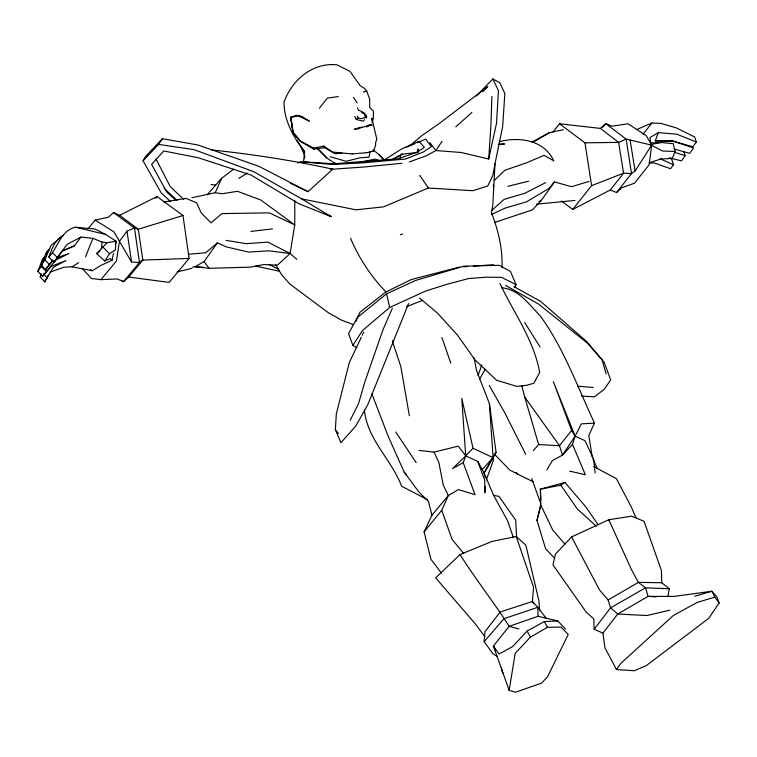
<?xml version="1.0" encoding="UTF-8"?>
<svg xmlns="http://www.w3.org/2000/svg" width="757" height="757" viewBox="0 0 757 757"><rect width="100%" height="100%" fill="white"/><g stroke="black" fill="none" stroke-linecap="round" stroke-linejoin="round"><path stroke-width="1.14" d="M294.804 200.719L294.766 224.952L290.12 253.491L277.365 265.243L264.117 264.515L250.245 267.164L209.112 268.29L194.899 266.738L192.6 267.126M371.801 120.401L371.857 118.149L376.806 139.174L375.548 142.969L375.633 145.193L373.485 151.097L366.511 152.772M491.899 96.499L490.943 125.321L488.7 159.008L461.155 152.498L435.852 150.548L426.513 155.696L409.3 161.96M476.361 96.025L492.845 78.955L499.781 82.731L504.853 93.527L502.648 126.599L494.983 163.881L492.845 204.806L491.482 212.831C498.286 230.137 502.771 249.157 502.023 267.798M408.562 303.633L367.703 404.91L355.771 426.011L340.953 442.684L335.37 429.73L336.335 413.805L349.308 362.575L361.326 337.272M357.105 116.218L358.458 117.96L360.9 118.726L365.489 117.486L366.615 117.865L366.643 116.483C365.111 113.361 361.808 111.005 358.449 110.248L357.531 107.863M497.311 656.461L492.968 653.793L484.139 641.643L484.991 631.603L500.263 611.94L532.37 601.55L537.858 607.265L546.213 618.422M304.465 158.364L304.664 156.16M485.398 486.363L484.811 492.883L484.783 480.43L477.818 461.477L465.725 455.932L458.297 446.119L434.073 452.128L419.018 450.396M303.453 162.604L304.664 151.807C293.593 137.395 284.045 120.902 284.026 102.195C291.823 80.062 312.509 62.329 336.912 64.799L349.999 71.338L360.162 85.702L364.259 88.228L366.691 90.972L369.643 99.139L369.7 107.39L373.409 111.203L373.362 118.31L372.047 122.681M101.324 248.703L102.1 242.098L92.874 238.323L80.99 237.045L67.051 244.416L53.823 262.338L48.874 257.049C51.864 248.779 55.185 239.42 63.626 235.209M369.946 151.712L369.094 157.163L360.067 157.778L346.195 161.298L330.222 156.784M509.177 690.412L515.167 653.357L530.458 637.082L547.415 627.373L560.975 627.051L568.233 634.461L547.642 676.588L541.69 683.088L515.536 692.201L509.177 690.412L493.403 646.005L509.177 626.342L538.047 616.283L557.824 620.977L565.451 629.039M667.901 596.573L669.33 588.795L661.741 582.748L638.369 582.379L608.136 599.979L610.577 607.843L617.769 614.022L646.942 615.526L669.879 610.161M494.983 163.881L492.788 175.577L487.735 185.995L472.765 190.707L428.367 188.01L383.496 206.85L355.932 209.831L301.608 198.845L253.633 171.631L194.199 149.687L158.667 144.398L143.045 160.739L161.194 192.903L170.685 201.712M50.009 272.151L64.127 267.193L72.152 266.833L92.297 270.741L100.832 265.442L112.045 260.247L113.455 253.51M115.338 244.539L116.048 241.171L105.639 234.443L95.127 229.078L75.473 227.232C60.446 230.743 58.09 247.558 48.874 257.049M417.268 152.99L418.129 148.911L417.325 152.043M488.7 159.008L496.516 123.325L498.466 90.708L492.845 78.955M399.923 158.724L400.869 154.428L418.271 152.28M554.37 557.966L545.589 548.674L536.978 520.39L540.716 504.853L540.366 489.164L564.949 482.446L585.71 506.755L598.077 524.648M536.978 520.39L540.81 505.695M43.802 257.692L42.562 259.017L37.85 271.366L42.42 276.39L51.419 266.294L65.973 260.588L53.596 267.06L44.654 281.888L40.263 277.005L41.219 273.958M546.866 469.813L552.373 460.644L562.479 455.118L572.491 444.359L575.121 436.155L581.376 423.863L594.519 423.116C577.553 386.978 563.974 348.684 540.432 316.123C529.275 304.683 518.923 289.193 501.522 287.755M40.263 277.005L41.228 274.053M478.017 375.642L481.802 364.893M486.344 479.749L493.413 460.265L493.034 456.755M655.297 140.84L658.268 132.664L676.758 134.178L696.289 141.956L692.882 146.792L672.282 140.972L655.297 140.84L672.935 141.048L693.497 147.937L689.674 153.33L674.373 149.091M463.218 462.697L465.725 455.932L473.021 448.267L461.77 398.296L465.725 455.932L452.629 468.545L463.218 462.697L475.027 494.652L458.392 489.59L448.314 495.542L431.954 515.205L424.109 531.887L430.951 559.338L441.586 573.238M85.56 256.784L92.874 238.323M37.85 271.366L41.152 266.436L46.622 252.526L47.956 251.012M658.268 132.664L649.941 137.604L650.812 142.893L661.202 142.496L673.304 143.735L675.064 151.447L672.33 158.402L660.672 159.055L648.938 162.859M53.066 260.389L45.316 269.833L41.446 265.073L46.697 251.901L49.688 248.873M41.446 265.073L44.9 259.793L50.974 245.419L61.421 236.894M392.344 308.317L382.938 329.834L365.006 381.462L358.534 403.595L350.226 420.192M191.833 197.738L215.243 192.713L221.602 178.33L233.705 169.133M424.109 531.887L441.747 510.284L448.314 495.542L443.205 484.915L438.88 462.555L434.073 452.128M355.752 321.602L359.963 312.225L385.928 291.947L411.363 279.522L459.688 267.051M362.281 335.228L363.701 332.153M594.519 423.116L588.814 435.445L592.192 456.821M479.38 379.408L485.265 369.246M485.152 477.468L484.092 472.993L496.062 452.279L489.391 403.528L476.626 370.703L474.071 358.033M44.654 281.888L48.401 275.075M513.36 537.631L507.663 520.863L493.592 495.343L484.092 472.993L496.062 452.279M514.315 287.66L516.075 284.613L510.407 271.422L499.365 265.319L463.644 266.18L415.574 280.469L386.59 293.811L357.332 317.505L348.532 333.638L352.876 345.419L356.755 347.737M143.045 160.739L145.505 156.519L162.386 138.701L198.05 145.022L258.847 166.294L308.023 191.672L332.73 169.19L363.871 167.023L401.958 163.285M561.41 200.974L572.737 209.443L610.303 189.969L616.529 192.543L631.546 173.552L635.104 170.968L651.682 145.136L646.251 135.654L627.998 123.779L611.893 126.201L605.666 123.628L600.386 128.397L559.518 123.779L552.989 132.011M352.876 345.419L362.442 330.563L389.656 307.474L425.699 291.038L446.734 284.348L468.801 278.519L486.306 277.194L501.475 277.336L516.075 284.613M107.059 242.685L96.641 253.604L104.788 261.014L109.519 253.699L115.357 249.924L116.048 241.171L107.059 242.685L102.1 242.098M158.667 144.398L162.386 138.701M442.041 141.332L435.852 150.548L429.9 142.647M719.15 602.969L708.713 618.365L646.241 665.63L634.281 670.73L616.472 669.567L604.928 647.774L602.913 633.098L617.769 614.022L648.039 596.393L673.938 596.431L711.807 591.264L716.87 596.771L719.15 602.969L714.835 597.103L711.807 591.264L694.812 596.204M683.647 151.391L685.189 155.62L681.518 160.844L669.235 157.882M616.472 669.567L620.854 663.35L673.37 615.46L697.235 602.421L714.835 597.103M203.519 267.306L194.899 266.738L204.04 261.61L217.382 242.883L226.39 246.896L248.599 252.1L268.763 250.832L290.12 253.491L296.791 259.32M42.42 276.39L55.886 259.982L68.934 253.5L56.699 257.872M494.472 222.501L532.464 209.831L541.018 200.681L554.54 181.926L571.45 186.695L589.05 181.434M45.316 269.833L52.829 259.992M100.918 279.636L117.401 278.973L123.457 281.689L128.681 277.053L169.152 282.408L189.08 258.44L182.995 215.508L138.285 229.229L134.481 227.989L126.996 231.15L119.426 241.369L116.455 260.995L100.918 279.636L91.446 278.548L82.891 269.17M53.823 262.338L62.017 251.305L74.281 245.893L80.99 237.045M671.317 158.279L673.569 164.789L670.551 168.726L654.114 162.925L649.61 163.133M602.913 633.098L594.16 629.256L610.577 607.843L645.513 587.801L669.33 588.795M319.426 108.213L327.327 98.088L338.332 96.593M364.42 119.701L363.256 121.186L356.263 119.474L354.778 116.493M602.809 127.252L605.666 123.628L626.115 139.099L651.682 145.136L649.203 164.676L634.603 183.137L621.819 187.774L616.529 192.543M610.303 189.969L623.588 173.164L618.63 142.382L600.386 128.397M572.737 209.443L591.596 185.664L623.588 173.164L631.546 173.552L626.115 139.099L618.63 142.382L584.981 142.827L559.518 123.779M643.1 134.103L651.928 123.013L661.116 123.457L676.275 127.886L694.699 136.989L696.289 141.956M595.134 472.936L593.668 459.244L584.981 440.678L575.121 436.155L553.358 381.727L571.601 430.44L559.489 445.684L538.643 444.577L533.278 450.67M155.526 198.334L157.002 196.555L182.995 215.508M87.85 228.974L95.25 220.098L108.327 217.25L113.55 212.603L119.615 215.329L138.285 229.229L142.818 260.096L128.681 277.053M484.139 641.643L503.944 618.696L537.858 607.265L538.047 616.283M554.54 181.926L548.693 188.625L526.427 201.864L505.231 208.08L491.804 214.354M207.229 194.719L221.602 178.33M484.092 472.993L482.181 469.633L493.11 457.682L489.391 403.528M557.824 620.977L544.387 621.535L527.09 631.092L512.593 646.629L499.043 654.001L493.403 646.005L495.457 650.197M661.741 582.748L661.429 570.513L644.037 521.28L631.575 516.198L608.789 519.737L571.62 536.902L555.401 554.19L552.97 564.873L586.098 612.006L593.81 618.923L594.16 629.256M482.843 91.597L487.659 86.658L439.618 123.24L421.611 135.768L410.001 145.656M494.245 180.535L504.891 170.259L526.607 162.755L544.188 155.308L553.783 160.9C544.34 140.168 519.51 136.402 499.488 141.654M539.58 610.066L538.956 600.926L525.85 545.172L516.198 536.476L491.88 541.454L460.029 554.55L435.644 577.837L476.002 624.695L484.868 636.703M455.799 126.845L471.866 112.452M491.984 210.219L504.048 199.413L524.781 193.281L545.75 182.569M217.382 242.883L205.573 252.847L188.55 254.229M96.641 253.604L99.962 250.86M356.263 119.474L358.458 117.96M540.895 500.159L540.366 489.164L560.842 485.199L564.949 482.446M72.152 266.833L78.614 262.651M384.196 159.992L401.835 148.826L419.066 141.247L424.355 147.407L416.889 152.337L397.737 158.838L333.761 163.786L304.797 161.903M238.71 178.434L247.407 173.107M533.704 141.805L549.563 132.617L563.331 129.731M393.224 159.263L402.383 154.012L392.296 159.472M532.048 142.004L549.563 132.617M119.615 215.329L157.002 196.555M104.788 261.014L110.03 258.61L112.045 260.247M636.4 129.674L651.928 123.013M406.14 147.426L409.405 146.044M411.571 145.126L414.836 143.745M417.003 142.818L425.689 139.137L431.358 146.593L423.371 152.006L405.44 159.046L363.729 162.783L332.332 164.496L300.841 161.705L297.567 162.954M62.528 250.69L74.281 245.893M406.528 306.708L422.728 300.292M400.377 234.793L402.573 233.97M538.908 201.428L541.018 200.681M361.818 127.1C341.502 132.683 368.706 126.012 369.889 124.914L371.838 125.179L369.7 124.81L366.994 126.164M363.332 92.08L366.691 90.972M367.997 126.343L366.473 126.788L367.987 126.41M313.625 148.192L299.942 140.688L292.95 132.541L290.65 117.08L297.719 115.282L302.535 116.975L309.263 121.111M342.022 153.274L335.086 153.69L324.516 147.681L313.786 149.129L300.065 141.143L293.073 133.005L290.773 117.543L297.842 115.745L309.102 120.969M507.871 186.326L528.698 181.178M177.081 271.933L191.985 268.347M359.991 162.301L374.98 159.112L379.371 160.673M323.93 146.12L313.474 148.126L313.786 149.129M661.202 142.496L650.291 144.578L662.489 151.003L675.064 151.447M163.815 202.024L185.862 198.372L196.536 202.762L201.192 212.868L211.033 222.87L221.886 213.588L269.312 212.849L294.766 224.952L260.768 199.99L237.499 191.303L222 193.754L215.243 192.713M366.53 152.725L352.156 153.898M250.87 231.405L272.492 228.879M536.618 204.172L574.989 200.425M498.835 144.417L504.578 143.981L498.172 144.313M463.152 266.814L467.769 266.492M473.541 266.095L493.157 264.732L494.094 265.414M189.08 258.44L142.818 260.096L139.43 262.528L123.457 281.689L121.555 280.298M581.527 396.072L594.415 396.857L604.37 389.183L610.672 379.919L604.143 362.158L587.281 343.016L538.236 303.85L505.61 285.408M95.25 220.098L113.966 231.897L131.538 262.017L139.43 262.528L134.481 227.989L113.55 212.603M656.139 596.923L648.039 596.393L645.513 587.801L638.369 582.379L631.489 569.614L608.789 519.737M577.619 386.212L593.128 387.461M330.27 168.962L332.73 169.19C292.628 160.333 251.949 154.248 211.127 149.867M332.332 152.025L352.185 153.945M211.023 184.49L215.688 185.124M226.04 240.376L246.176 243.659L267.902 242.108L290.12 253.491M493.592 495.343L498.977 496.384L515.735 520.154L516.586 537.347M255.79 266.095L279.38 271.224M569.643 471.138L585.35 474.705L572.491 444.359M75.473 227.232L105.639 234.443M518.914 628.953L509.177 626.342C493.621 601.9 475.547 579.143 460.029 554.55M674.449 152.337L685.189 155.62M302.724 117.136L297.917 115.452L290.877 117.24L293.167 132.645L300.141 140.764M333.723 162.651L337.111 163.909M353.472 324.649L341.322 320.041L328.131 312.575L289.761 283.951L281.5 274.526L275.576 264.628M329.475 215.092L331.159 216.672L298.75 203.652L251.078 175.056L198.438 157.797L163.786 150.965L151.618 164.383L166.937 192.335L175.804 200.009M659.962 158.733L673.569 164.789M473.021 448.267L493.11 457.682M290.272 183.232L308.023 191.672M494.425 454.172L509.953 470.22L533.307 481.859M427.308 499.62L401.579 486.193C391.52 459.471 366.842 439.126 364.42 409.641M269.246 264.505L278.642 269.454M593.649 466.511L616.444 478.698L631.291 506.982L635.994 517.703M514.154 286.789L540.564 301.333L586.561 341.407L601.995 359.584L606.13 373.92M301.608 198.845L331.159 216.672M90.462 269.587L92.297 270.741M333.818 162.67L326.627 157.825L317.278 148.277M332.427 152.072L323.807 146.054L324.516 147.681M373.523 150.217L378.897 154.485L384.367 160.247M419.463 297.946L437.811 313.407L457.465 335.086L474.989 359.906L496.564 380.232L516.69 386.373L526.333 385.351L533.817 383.279L539.675 372.444C533.931 339.921 513.776 312.887 499.961 283.515M596.213 526.124L577.354 509.007L560.842 485.199M164.184 188.398L177.015 200.321M361.468 112.045L362.915 113.399M41.152 266.436L46.158 271.157M183.762 199.47L170.24 186.6L156.018 159.027M544.51 617.021L546.109 618.573M52.82 253.046L57.286 257.494M102.744 246.896L109.519 253.699M317.42 148.334L326.74 157.853M385.928 291.947C371.1 276.513 358.827 258.08 350.605 238.294M378.85 154.523L384.291 160.276M44.9 259.793L49.214 264.43M371.829 393.706L388.303 436.562L404.238 472.217L406.641 474.828M43.414 273.779L47.275 278.027M366.435 116.001L363.634 112.916L366.558 117.704M564.883 544.094L552.676 529.928L540.716 504.853M608.136 599.979L599.525 589.968L571.62 536.902M463.729 553.481L452.09 539.381L441.747 510.284M372.804 150.17L373.485 151.097M335.37 429.73L338.436 433.515M204.04 261.61L209.112 268.29M516.142 472.453L517.523 474.279M404.238 472.217L418.99 492.135L428.471 501.418L431.954 515.205M521.876 385.947L524.752 397.141L559.489 445.684L562.479 455.118L575.121 436.155L571.601 430.44M296.933 140.632L304.664 151.807M353.387 97.369L357.228 102.943M419.709 175.331L428.367 188.01M533.6 603.348L532.37 601.55L533.59 587.318L516.198 536.476M395.722 432.001L416.18 462.622M503.575 674.004L502.317 672.084L501.314 667.608M524.705 322.52L540.034 346.914M489.259 385.455L504.843 412.915L525.746 454.418M527.09 631.092L530.458 637.082M477.818 461.477L482.181 469.633M544.387 621.535L547.415 627.373M592.882 459.007L597.424 468.583M300.841 146.319L304.844 156.197M364.874 115.849L365.489 117.486M531.764 478.604L540.716 503.481M441.87 337.49L450.765 363.057M524.752 397.141L538.643 444.577M386.59 293.811L389.656 307.474M409.357 415.725L400.822 366.492L392.874 342.798L392.732 340.555M493.28 185.001L493.659 187.291M630.146 140.177L635.104 170.968M584.981 142.827L591.596 185.664M126.996 231.15L131.538 262.017M359.566 128.359L357.853 128.945L359.556 128.302M371.867 125.047L369.728 124.678L371.867 125.047"/></g></svg>
